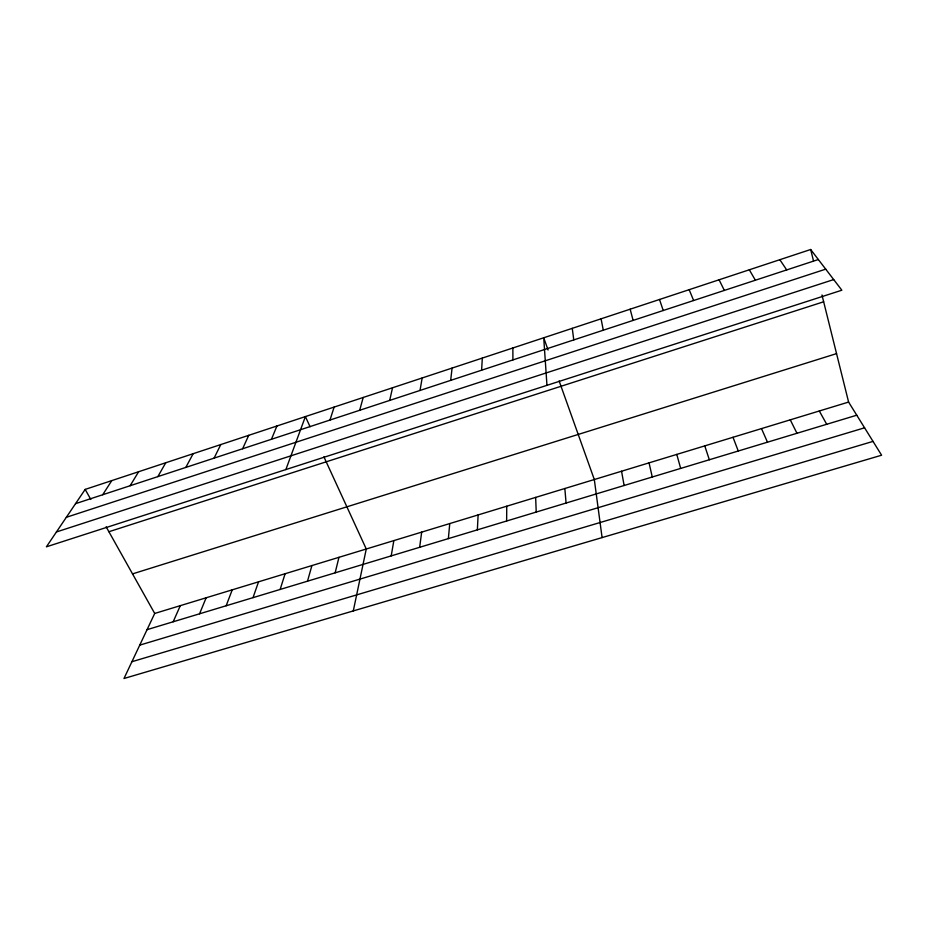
<?xml version="1.0" encoding="UTF-8"?>
<svg xmlns="http://www.w3.org/2000/svg" width="928" height="928" viewBox="0 0 928 928"><rect width="100%" height="100%" fill="white"/><g stroke="black" fill="none" stroke-linecap="round" stroke-linejoin="round"><path stroke-width="1.39" d="M506.642 521.002L506.746 506.212M477.363 529.853L478.117 514.924M481.62 370.202L482.316 358.08M448.363 538.623L449.755 523.566M450.66 380.376L452.087 368.08M419.653 547.3L421.672 532.127M420.024 390.444L422.159 377.974M391.21 555.884L393.843 540.606M353.29 610.914L366.27 549.005L323.907 456.843M389.702 400.409L392.532 387.765M335.147 572.831L338.964 557.322M359.681 410.28L363.196 397.462M307.504 581.183L311.912 565.558M280.14 589.454L285.105 573.724M329.962 420.048L334.15 407.067M253.019 597.644L258.541 581.821M285.859 469.58L305.393 416.579L310.056 426.729M226.154 605.764L232.232 589.837M199.543 613.802L206.155 597.783M271.44 439.28L276.927 425.998M173.176 621.772L180.31 605.648M242.614 448.758L248.727 435.325M848.598 402.068L154.709 613.454L123.992 678.496L881.6 455.219L848.598 402.068L821.964 294.976M214.078 458.142L220.806 444.547M185.82 467.422L193.152 453.699M157.841 476.621L165.776 462.747M130.14 485.727L138.643 471.714M102.706 494.74L111.789 480.6M85.179 489.404L46.4 546.824L841.847 290.209L810.666 249.504L85.179 489.404L90.805 499.45M75.539 503.672L818.345 259.527M66.34 517.302L825.723 269.155M56.434 531.964L833.704 279.572M108.901 531.732L823.658 301.786M132.53 573.887L836.546 353.626M147.053 629.671L856.753 415.21M139.757 645.122L864.583 427.808M131.915 661.71L873.016 441.392M779.845 259.701L786.7 269.932M749.325 269.793L755.369 280.221M106.14 526.802L154.709 613.454M819.296 410.988L826.72 424.293M790.273 419.839L796.955 433.283M719.096 279.78L724.35 290.418M761.505 428.597L767.479 442.192M689.168 289.675L693.634 300.51M733.004 437.285L738.27 451.02M548.088 350.007L543.715 337.769L546.963 385.34M559.12 380.944L594.314 479.532L602.086 537.59M659.518 299.489L663.23 310.509M704.758 445.881L709.34 459.754M676.779 454.407L680.676 468.42M630.158 309.198L633.116 320.404M810.666 249.504L813.427 260.617M649.043 462.863L652.268 477.004M601.066 318.814L603.293 330.206M621.551 471.238L624.126 485.506M572.263 328.338L573.771 339.915M564.839 488.511L566.08 503.046M535.653 497.396L536.222 512.07M512.859 347.977L512.906 359.913"/></g></svg>
